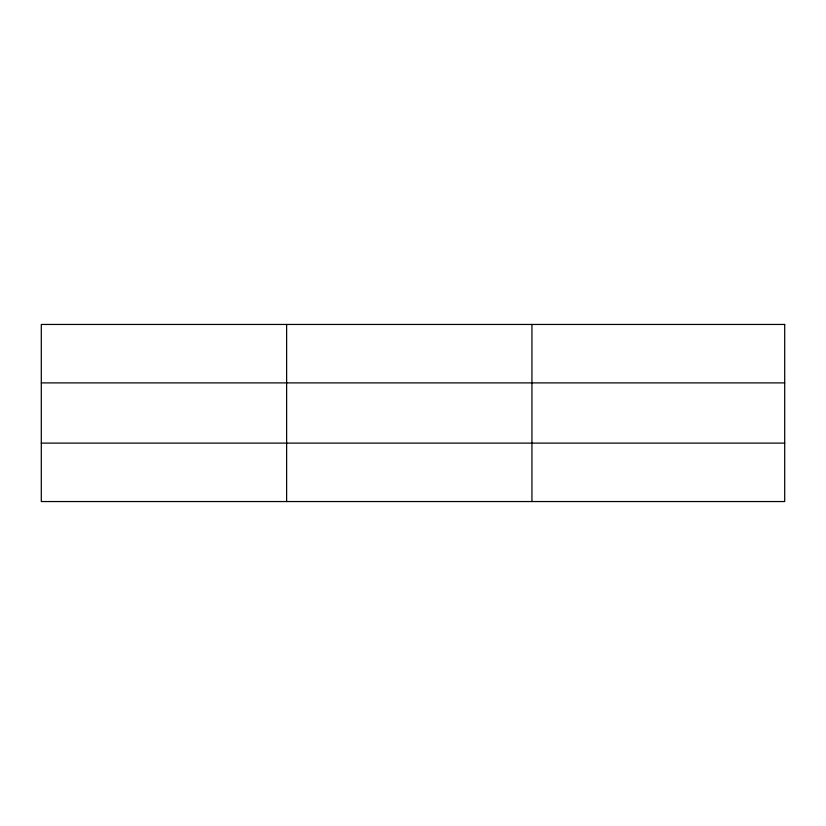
<?xml version="1.0" encoding="UTF-8"?>
<svg xmlns="http://www.w3.org/2000/svg" width="826" height="826" viewBox="0 0 826 826"><rect width="100%" height="100%" fill="white"/><g stroke="black" fill="none" stroke-linecap="round" stroke-linejoin="round"><path stroke-width="1.24" d="M286.622 501.547L286.622 324.453M531.944 501.547L531.944 324.453M41.3 382.892L784.7 382.892M41.3 443.108L784.7 443.108M784.7 324.453L784.7 501.547L41.3 501.547L41.3 324.453L784.7 324.453"/></g></svg>
